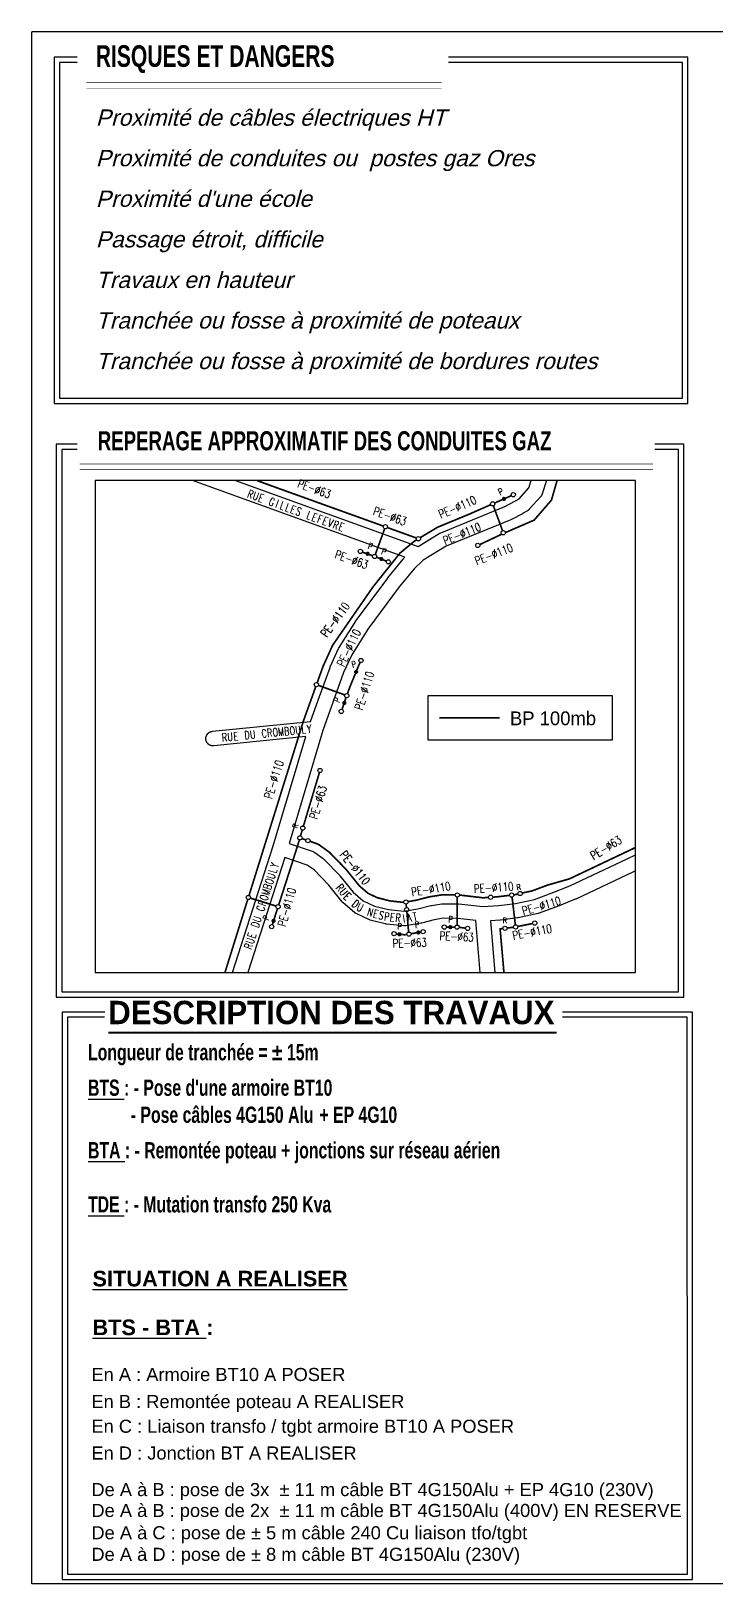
# Model space of a CAD drawing. Header units: millimetres. Extents: x 144856 to 145576, y 115415 to 115703.
# Drawn here: x 144856.3 to 144983.1, y 115415.8 to 115702.9 of the extents above; entities that cross this region are included whole.
import ezdxf
from ezdxf.enums import TextEntityAlignment as Align

# ---------------------------------------------------------------- set-up
doc = ezdxf.new("R2010")
doc.units = ezdxf.units.MM
doc.linetypes.add('L_100_PE', pattern=[14, 10, -1.5, 1, -1.5])
doc.layers.get('0').update_dxf_attribs({"linetype": 'CONTINUOUS'})
for name, color, linetype in [('1CTM', 6, 'CONTINUOUS'), ('B_300', 7, 'CONTINUOUS'), ('BR01', 251, 'CONTINUOUS'), ('BR11', 7, 'CONTINUOUS'), ('HTS à poser', 1, 'CONTINUOUS'), ('L_140', 3, 'CONTINUOUS'), ('L_300', 7, 'CONTINUOUS'), ('Travaux', 1, 'CONTINUOUS')]:
    doc.layers.add(name, color=color, linetype=linetype)
doc.styles.add('BL02', font='ARIAL.TTF')
doc.styles.add('BR11', font='ROMANS.shx', dxfattribs={"width": 0.7, "height": 6})
doc.styles.add('comic', font='comic.TTF')
doc.styles.add('G_ROMANS', font='ROMANS.SHX', dxfattribs={"width": 0.75})
doc.styles.add('may 8', font='', dxfattribs={"oblique": 15, "height": 8})
doc.styles.get("Standard").update_dxf_attribs({"font": 'romans.shx', "width": 0.85})
doc.styles.add('STYLE1', font='techb___.ttf', dxfattribs={"width": 0.85})
doc.styles.add('TECHNICBOLD', font='teb_____.pfb')
doc.styles.get('may 8').set_extended_font_data('MS PMincho')

# ---------------------------------------------------------------- blocks, each defined once
blk = doc.blocks.new('*U35')
at = {"color": 0, "style": 'BR11', "width": 0.7}
for s, rotation, p in [('R', 308.9982, (144365.8, 115286.9)), ('U', 308.9982, (144368.4, 115283.6)), ('E', 317.1568, (144371.1, 115280.3)), ('D', 321.9058, (144377.3, 115274.8)), ('U', 334.9805, (144380.6, 115272.2)), ('N', 342.3824, (144388.2, 115268.6)), ('E', 345.6071, (144392.2, 115267.4)), ('S', 345.6071, (144396.3, 115266.3)), ('P', 353.527, (144400.4, 115265.3)), ('E', 354.0111, (144404.5, 115264.8)), ('R', 354.0111, (144408.7, 115264.4)), ('I', 8.2376, (144412.9, 115263.9)), ('A', 9.9146, (144417, 115264.5)), ('T', 9.9146, (144421.2, 115265.3))]:
    blk.add_text(s, height=6, rotation=rotation, dxfattribs=at).set_placement(p, align=Align.MIDDLE)
blk = doc.blocks.new('*U36')
at = {"color": 0, "style": 'BR11', "width": 0.7}
for s, p in [('C', (144309.6, 115400.8)), ('R', (144313.7, 115401.3)), ('O', (144317.9, 115401.7)), ('M', (144322.1, 115402.1)), ('B', (144326.3, 115402.5)), ('O', (144330.5, 115402.9)), ('U', (144334.6, 115403.4)), ('L', (144338.8, 115403.8)), ('Y', (144343, 115404.2)), ('R', (144280.3, 115397.9)), ('U', (144284.5, 115398.3)), ('E', (144288.7, 115398.7)), ('D', (144297, 115399.6)), ('U', (144301.2, 115400))]:
    blk.add_text(s, height=6, rotation=5.7794, dxfattribs=at).set_placement(p, align=Align.MIDDLE)
blk = doc.blocks.new('*U37')
at = {"color": 0, "style": 'BR11', "width": 0.7}
for s, p in [('Y', (144317.3, 115303.4)), ('B', (144312.2, 115287.4)), ('O', (144313.5, 115291.4)), ('U', (144314.8, 115295.4)), ('L', (144316.1, 115299.4)), ('R', (144308.4, 115275.4)), ('O', (144309.6, 115279.4)), ('M', (144310.9, 115283.4)), ('U', (144304.5, 115263.4)), ('C', (144307.1, 115271.4)), ('D', (144303.2, 115259.4)), ('R', (144298.1, 115243.4)), ('U', (144299.4, 115247.4)), ('E', (144300.6, 115251.4))]:
    blk.add_text(s, height=6, rotation=72.1944, dxfattribs=at).set_placement(p, align=Align.MIDDLE)
blk = doc.blocks.new('*U38')
at = {"color": 0, "style": 'BR11', "width": 0.7}
for s, p in [('R', (144215.1, 115608.5)), ('U', (144219.1, 115607.1)), ('E', (144223, 115605.7)), ('G', (144230.9, 115602.8)), ('I', (144234.9, 115601.4)), ('L', (144238.8, 115600)), ('L', (144242.8, 115598.6)), ('E', (144246.7, 115597.1)), ('S', (144250.7, 115595.7)), ('L', (144258.6, 115592.9)), ('E', (144262.5, 115591.4)), ('F', (144266.5, 115590)), ('E', (144270.4, 115588.6)), ('V', (144274.4, 115587.2)), ('R', (144278.3, 115585.7)), ('E', (144282.3, 115584.3))]:
    blk.add_text(s, height=6, rotation=340.1845, dxfattribs=at).set_placement(p, align=Align.MIDDLE)
blk = doc.blocks.new('L_300_12')
at = {"color": 0, "linetype": 'Continuous', "const_width": 0.497, "flags": 128}
blk.add_lwpolyline([(-0.25, 0, 1), (0.25, 0, 1)], format="xyb", close=True, dxfattribs=at)
at = {"color": 0, "linetype": 'Continuous', "style": 'G_ROMANS', "width": 0.75}
blk.add_text('P', height=1.5, dxfattribs=at).set_placement((0, 1.85), align=Align.MIDDLE)
at = {"color": 0, "linetype": 'Continuous', "width": 0.75, "flags": 3}
for tag, p in [('DEF_COUP', (0, -7.5)), ('DEF_LEG', (0, -5)), ('DEF_TYPE', (0, -10))]:
    blk.add_attdef(tag, text='', height=1.2, dxfattribs=at).set_placement(p, align=Align.MIDDLE)
blk = doc.blocks.new('L_300_13')
at = {"color": 0, "linetype": 'Continuous'}
blk.add_circle((0, 0), 0.5, dxfattribs=at)
at = {"color": 0, "linetype": 'Continuous', "width": 0.75}
blk.add_attdef('TYP', text='', height=1.5, dxfattribs=at).set_placement((0, 1.85), align=Align.MIDDLE_CENTER)
at = {"color": 0, "linetype": 'Continuous', "width": 0.75, "flags": 1}
blk.add_attdef('NUM', text='', height=1.2, dxfattribs=at).set_placement((0, -1.2), align=Align.MIDDLE_CENTER)
at = {"color": 0, "linetype": 'Continuous', "width": 0.75, "flags": 3}
for tag, p in [('DEF_COUP', (0, -7.5)), ('DEF_LEG', (0, -5)), ('DEF_TYPE', (0, -10))]:
    blk.add_attdef(tag, text='', height=1.2, dxfattribs=at).set_placement(p, align=Align.MIDDLE)
blk = doc.blocks.new('*U44')
at = {"color": 0, "style": 'BR11', "width": 0.7}
for s, p in [('C', (144309.6, 115400.8)), ('R', (144313.7, 115401.3)), ('O', (144317.9, 115401.7)), ('M', (144322.1, 115402.1)), ('B', (144326.3, 115402.5)), ('O', (144330.5, 115402.9)), ('U', (144334.6, 115403.4)), ('L', (144338.8, 115403.8)), ('Y', (144343, 115404.2)), ('R', (144280.3, 115397.9)), ('U', (144284.5, 115398.3)), ('E', (144288.7, 115398.7)), ('D', (144297, 115399.6)), ('U', (144301.2, 115400))]:
    blk.add_text(s, height=6, rotation=5.7794, dxfattribs=at).set_placement(p, align=Align.MIDDLE)
blk = doc.blocks.new('*U45')
at = {"color": 0, "style": 'BR11', "width": 0.7}
for s, p in [('Y', (144317.3, 115303.4)), ('B', (144312.2, 115287.4)), ('O', (144313.5, 115291.4)), ('U', (144314.8, 115295.4)), ('L', (144316.1, 115299.4)), ('R', (144308.4, 115275.4)), ('O', (144309.6, 115279.4)), ('M', (144310.9, 115283.4)), ('U', (144304.5, 115263.4)), ('C', (144307.1, 115271.4)), ('D', (144303.2, 115259.4)), ('R', (144298.1, 115243.4)), ('U', (144299.4, 115247.4)), ('E', (144300.6, 115251.4))]:
    blk.add_text(s, height=6, rotation=72.1944, dxfattribs=at).set_placement(p, align=Align.MIDDLE)
blk = doc.blocks.new('*U46')
at = {"color": 0, "style": 'BR11', "width": 0.7}
for s, rotation, p in [('R', 308.9982, (144365.8, 115286.9)), ('U', 308.9982, (144368.4, 115283.6)), ('E', 317.1568, (144371.1, 115280.3)), ('D', 321.9058, (144377.3, 115274.8)), ('U', 334.9805, (144380.6, 115272.2)), ('N', 342.3824, (144388.2, 115268.6)), ('E', 345.6071, (144392.2, 115267.4)), ('S', 345.6071, (144396.3, 115266.3)), ('P', 353.527, (144400.4, 115265.3)), ('E', 354.0111, (144404.5, 115264.8)), ('R', 354.0111, (144408.7, 115264.4)), ('I', 8.2376, (144412.9, 115263.9)), ('A', 9.9146, (144417, 115264.5)), ('T', 9.9146, (144421.2, 115265.3))]:
    blk.add_text(s, height=6, rotation=rotation, dxfattribs=at).set_placement(p, align=Align.MIDDLE)
blk = doc.blocks.new('*U47')
at = {"color": 0, "style": 'BR11', "width": 0.7}
for s, p in [('R', (144215.1, 115608.5)), ('U', (144219.1, 115607.1)), ('E', (144223, 115605.7)), ('G', (144230.9, 115602.8)), ('I', (144234.9, 115601.4)), ('L', (144238.8, 115600)), ('L', (144242.8, 115598.6)), ('E', (144246.7, 115597.1)), ('S', (144250.7, 115595.7)), ('L', (144258.6, 115592.9)), ('E', (144262.5, 115591.4)), ('F', (144266.5, 115590)), ('E', (144270.4, 115588.6)), ('V', (144274.4, 115587.2)), ('R', (144278.3, 115585.7)), ('E', (144282.3, 115584.3))]:
    blk.add_text(s, height=6, rotation=340.1845, dxfattribs=at).set_placement(p, align=Align.MIDDLE)

msp = doc.modelspace()

# ---------------------------------------------------------------- linework, layer by layer
at = {"const_width": 0.25, "flags": 128}
msp.add_lwpolyline([(145181.38, 115702.78), (144856.43, 115702.78)], dxfattribs=at)
at = {"layer": '1CTM', "color": 6}
for points in [[(144864.85, 115698.07), (144860.56, 115698.07), (144860.56, 115634.01), (144977.69, 115634.01), (144977.69, 115698.07), (144933.47, 115698.07)], [(144864.85, 115697.07), (144861.56, 115697.07), (144861.56, 115635.01), (144976.69, 115635.01), (144976.69, 115697.07), (144933.47, 115697.07)], [(144864.81, 115626.54), (144860.96, 115626.54), (144860.96, 115524.27), (144976.99, 115524.27), (144976.99, 115626.54), (144971.63, 115626.54)], [(144864.81, 115625.54), (144861.96, 115625.54), (144861.96, 115525.27), (144975.99, 115525.27), (144975.99, 115625.54), (144971.63, 115625.54)]]:
    msp.add_lwpolyline(points, dxfattribs=at)
at = {"layer": '1CTM', "color": 6, "const_width": 0.1, "flags": 128}
for points in [[(144866.54, 115693.37), (144932.21, 115693.37)], [(144866.54, 115692.33), (144932.21, 115692.33)], [(144865.28, 115622.84), (144971.24, 115622.84)], [(144865.28, 115621.8), (144971.24, 115621.8)]]:
    msp.add_lwpolyline(points, dxfattribs=at)
at = {"layer": '1CTM', "color": 0}
for points in [[(144868.13, 115528.82), (144968, 115528.82), (144968, 115619.78), (144868.13, 115619.78)], [(144929.64, 115571.83), (144963.75, 115571.83), (144963.75, 115579.97), (144929.64, 115579.97)]]:
    msp.add_lwpolyline(points, close=True, dxfattribs=at)
at = {"layer": 'B_300', "flags": 128}
msp.add_lwpolyline([(144986.38, 115415.77), (144856.43, 115415.77), (144856.43, 115702.78)], dxfattribs=at)
at = {"layer": 'BR01'}
for points in [[(144893.51, 115528.82), (144901.03, 115552.23), (144907.07, 115572.45), (144890.09, 115570.73), (144890.05, 115570.73), (144890.01, 115570.72), (144889.97, 115570.72), (144889.93, 115570.72), (144889.89, 115570.72), (144889.85, 115570.73), (144889.81, 115570.73), (144889.77, 115570.74), (144889.73, 115570.74), (144889.69, 115570.75), (144889.65, 115570.76), (144889.61, 115570.77), (144889.57, 115570.78), (144889.54, 115570.79), (144889.5, 115570.8), (144889.46, 115570.82), (144889.42, 115570.83), (144889.39, 115570.85), (144889.35, 115570.86), (144889.32, 115570.88), (144889.28, 115570.9), (144889.25, 115570.92), (144889.21, 115570.94), (144889.18, 115570.97), (144889.15, 115570.99), (144889.12, 115571.01), (144889.08, 115571.04), (144889.05, 115571.07), (144889.02, 115571.09), (144889, 115571.12), (144888.97, 115571.15), (144888.94, 115571.18), (144888.92, 115571.21), (144888.89, 115571.24), (144888.87, 115571.27), (144888.84, 115571.31), (144888.82, 115571.34), (144888.8, 115571.37), (144888.78, 115571.41), (144888.76, 115571.44), (144888.74, 115571.48), (144888.72, 115571.51), (144888.71, 115571.55), (144888.69, 115571.59), (144888.68, 115571.63), (144888.67, 115571.66), (144888.66, 115571.7), (144888.65, 115571.74), (144888.64, 115571.78), (144888.63, 115571.82), (144888.62, 115571.86), (144888.62, 115571.9), (144888.61, 115571.94), (144888.61, 115571.98), (144888.6, 115572.02), (144888.6, 115572.06), (144888.6, 115572.1), (144888.61, 115572.14), (144888.61, 115572.18), (144888.61, 115572.22), (144888.62, 115572.26), (144888.62, 115572.3), (144888.63, 115572.34), (144888.64, 115572.37), (144888.65, 115572.41), (144888.66, 115572.45), (144888.67, 115572.49), (144888.68, 115572.53), (144888.7, 115572.57), (144888.71, 115572.6), (144888.73, 115572.64), (144888.75, 115572.67), (144888.76, 115572.71), (144888.78, 115572.75), (144888.8, 115572.78), (144888.82, 115572.81), (144888.85, 115572.85), (144888.87, 115572.88), (144888.9, 115572.91), (144888.92, 115572.94), (144888.95, 115572.97), (144888.97, 115573), (144889, 115573.03), (144889.03, 115573.06), (144889.06, 115573.09), (144889.09, 115573.11), (144889.12, 115573.14), (144889.15, 115573.16), (144889.19, 115573.18), (144889.22, 115573.21), (144889.25, 115573.23), (144889.29, 115573.25), (144889.32, 115573.27), (144889.36, 115573.28), (144889.39, 115573.3), (144889.43, 115573.32), (144889.47, 115573.33), (144889.51, 115573.35), (144889.54, 115573.36), (144889.58, 115573.37), (144889.62, 115573.38), (144889.66, 115573.39), (144889.7, 115573.4), (144889.74, 115573.41), (144889.78, 115573.41), (144889.82, 115573.42), (144907.96, 115575.25), (144909.61, 115579.84), (144909.61, 115579.85), (144911.56, 115585.24), (144911.57, 115585.27), (144911.58, 115585.31), (144911.6, 115585.34), (144913.15, 115588.76), (144913.16, 115588.8), (144913.18, 115588.83), (144913.2, 115588.87), (144913.21, 115588.9), (144913.23, 115588.93), (144916.32, 115593.81), (144916.34, 115593.84), (144916.36, 115593.86), (144916.38, 115593.89), (144922.22, 115601.74), (144922.23, 115601.76), (144922.25, 115601.79), (144925.07, 115605.27), (144925.09, 115605.3), (144925.12, 115605.32), (144925.14, 115605.35), (144925.16, 115605.37), (144925.19, 115605.4), (144925.21, 115605.42), (144925.42, 115605.61), (144886.11, 115619.78)], [(144893.51, 115528.82), (144901.03, 115552.23), (144907.07, 115572.45), (144890.09, 115570.73), (144890.05, 115570.73), (144890.01, 115570.72), (144889.97, 115570.72), (144889.93, 115570.72), (144889.89, 115570.72), (144889.85, 115570.73), (144889.81, 115570.73), (144889.77, 115570.74), (144889.73, 115570.74), (144889.69, 115570.75), (144889.65, 115570.76), (144889.61, 115570.77), (144889.57, 115570.78), (144889.54, 115570.79), (144889.5, 115570.8), (144889.46, 115570.82), (144889.42, 115570.83), (144889.39, 115570.85), (144889.35, 115570.86), (144889.32, 115570.88), (144889.28, 115570.9), (144889.25, 115570.92), (144889.21, 115570.94), (144889.18, 115570.97), (144889.15, 115570.99), (144889.12, 115571.01), (144889.08, 115571.04), (144889.05, 115571.07), (144889.02, 115571.09), (144889, 115571.12), (144888.97, 115571.15), (144888.94, 115571.18), (144888.92, 115571.21), (144888.89, 115571.24), (144888.87, 115571.27), (144888.84, 115571.31), (144888.82, 115571.34), (144888.8, 115571.37), (144888.78, 115571.41), (144888.76, 115571.44), (144888.74, 115571.48), (144888.72, 115571.51), (144888.71, 115571.55), (144888.69, 115571.59), (144888.68, 115571.63), (144888.67, 115571.66), (144888.66, 115571.7), (144888.65, 115571.74), (144888.64, 115571.78), (144888.63, 115571.82), (144888.62, 115571.86), (144888.62, 115571.9), (144888.61, 115571.94), (144888.61, 115571.98), (144888.6, 115572.02), (144888.6, 115572.06), (144888.6, 115572.1), (144888.61, 115572.14), (144888.61, 115572.18), (144888.61, 115572.22), (144888.62, 115572.26), (144888.62, 115572.3), (144888.63, 115572.34), (144888.64, 115572.37), (144888.65, 115572.41), (144888.66, 115572.45), (144888.67, 115572.49), (144888.68, 115572.53), (144888.7, 115572.57), (144888.71, 115572.6), (144888.73, 115572.64), (144888.75, 115572.67), (144888.76, 115572.71), (144888.78, 115572.75), (144888.8, 115572.78), (144888.82, 115572.81), (144888.85, 115572.85), (144888.87, 115572.88), (144888.9, 115572.91), (144888.92, 115572.94), (144888.95, 115572.97), (144888.97, 115573), (144889, 115573.03), (144889.03, 115573.06), (144889.06, 115573.09), (144889.09, 115573.11), (144889.12, 115573.14), (144889.15, 115573.16), (144889.19, 115573.18), (144889.22, 115573.21), (144889.25, 115573.23), (144889.29, 115573.25), (144889.32, 115573.27), (144889.36, 115573.28), (144889.39, 115573.3), (144889.43, 115573.32), (144889.47, 115573.33), (144889.51, 115573.35), (144889.54, 115573.36), (144889.58, 115573.37), (144889.62, 115573.38), (144889.66, 115573.39), (144889.7, 115573.4), (144889.74, 115573.41), (144889.78, 115573.41), (144889.82, 115573.42), (144907.96, 115575.25), (144909.61, 115579.84), (144909.61, 115579.85), (144911.56, 115585.24), (144911.57, 115585.27), (144911.58, 115585.31), (144911.6, 115585.34), (144913.15, 115588.76), (144913.16, 115588.8), (144913.18, 115588.83), (144913.2, 115588.87), (144913.21, 115588.9), (144913.23, 115588.93), (144916.32, 115593.81), (144916.34, 115593.84), (144916.36, 115593.86), (144916.38, 115593.89), (144922.22, 115601.74), (144922.23, 115601.76), (144922.25, 115601.79), (144925.07, 115605.27), (144925.09, 115605.3), (144925.12, 115605.32), (144925.14, 115605.35), (144925.16, 115605.37), (144925.19, 115605.4), (144925.21, 115605.42), (144925.42, 115605.61), (144886.11, 115619.78)], [(144894.07, 115619.78), (144927.83, 115607.61)], [(144894.07, 115619.78), (144927.83, 115607.61), (144931.75, 115609.99), (144931.78, 115610.01), (144931.81, 115610.02), (144931.84, 115610.04), (144931.88, 115610.05), (144931.91, 115610.07), (144931.94, 115610.08), (144943.88, 115615.01), (144945.85, 115616.04), (144946.53, 115616.42), (144948.31, 115618.45), (144948.76, 115619.78)], [(144951.6, 115619.78), (144950.79, 115617.34), (144950.78, 115617.3), (144950.76, 115617.26), (144950.75, 115617.23), (144950.73, 115617.19), (144950.72, 115617.16), (144950.7, 115617.12), (144950.68, 115617.09), (144950.66, 115617.06), (144950.64, 115617.02), (144950.62, 115616.99), (144950.59, 115616.96), (144950.57, 115616.93), (144950.55, 115616.9), (144950.52, 115616.87), (144948.4, 115614.47), (144948.38, 115614.44), (144948.35, 115614.41), (144948.33, 115614.39), (144948.3, 115614.36), (144948.27, 115614.34), (144948.24, 115614.31), (144948.21, 115614.29), (144948.18, 115614.27), (144948.15, 115614.24), (144948.12, 115614.22), (144948.09, 115614.2), (144948.05, 115614.18), (144947.16, 115613.68), (144947.14, 115613.67), (144947.12, 115613.66), (144945.08, 115612.59), (144945.05, 115612.57), (144945.03, 115612.56), (144945, 115612.55), (144944.97, 115612.54), (144933.06, 115607.63), (144928.79, 115605.04), (144927.11, 115603.49), (144924.37, 115600.11), (144918.58, 115592.32), (144915.57, 115587.57), (144914.08, 115584.28), (144912.15, 115578.93), (144910.22, 115573.57), (144903.99, 115552.69), (144908.42, 115551.17), (144908.45, 115551.16), (144908.49, 115551.14), (144908.53, 115551.13), (144908.56, 115551.11), (144908.6, 115551.09), (144908.63, 115551.08), (144908.67, 115551.06), (144908.7, 115551.04), (144908.73, 115551.01), (144908.76, 115550.99), (144910.29, 115549.9), (144910.32, 115549.88), (144910.34, 115549.86), (144910.37, 115549.83), (144910.4, 115549.81), (144910.42, 115549.79), (144910.45, 115549.76), (144910.47, 115549.74), (144913.31, 115546.8), (144913.34, 115546.77), (144913.37, 115546.74), (144913.39, 115546.71), (144915.85, 115543.67), (144917.71, 115542.08), (144919.77, 115541.12), (144922.36, 115540.45), (144925.25, 115540.15), (144927.82, 115540.6), (144930.19, 115541.21), (144930.22, 115541.21), (144930.25, 115541.22), (144930.28, 115541.23), (144930.32, 115541.23), (144932.23, 115541.54), (144932.27, 115541.54), (144932.3, 115541.55), (144932.34, 115541.55), (144932.38, 115541.55), (144932.41, 115541.55), (144932.45, 115541.55), (144935.25, 115541.54), (144935.29, 115541.54), (144935.33, 115541.53), (144935.36, 115541.53), (144935.4, 115541.53), (144939.79, 115541.01), (144942.79, 115541.22), (144945.84, 115541.59), (144949.38, 115542.35), (144952.93, 115543.69), (144955.86, 115544.86), (144966.48, 115549.86), (144968, 115550.61)], [(144951.6, 115619.78), (144950.79, 115617.34), (144950.78, 115617.3), (144950.76, 115617.26), (144950.75, 115617.23), (144950.73, 115617.19), (144950.72, 115617.16), (144950.7, 115617.12), (144950.68, 115617.09), (144950.66, 115617.06), (144950.64, 115617.02), (144950.62, 115616.99), (144950.59, 115616.96), (144950.57, 115616.93), (144950.55, 115616.9), (144950.52, 115616.87), (144948.4, 115614.47), (144948.38, 115614.44), (144948.35, 115614.41), (144948.33, 115614.39), (144948.3, 115614.36), (144948.27, 115614.34), (144948.24, 115614.31), (144948.21, 115614.29), (144948.18, 115614.27), (144948.15, 115614.24), (144948.12, 115614.22), (144948.09, 115614.2), (144948.05, 115614.18), (144947.16, 115613.68), (144947.14, 115613.67), (144947.12, 115613.66), (144945.08, 115612.59), (144945.05, 115612.57), (144945.03, 115612.56), (144945, 115612.55), (144944.97, 115612.54), (144933.06, 115607.63), (144928.79, 115605.04), (144927.11, 115603.49), (144924.37, 115600.11), (144918.58, 115592.32), (144915.57, 115587.57), (144914.08, 115584.28), (144912.15, 115578.93), (144910.22, 115573.57), (144903.99, 115552.69), (144908.42, 115551.17), (144908.45, 115551.16), (144908.49, 115551.14), (144908.53, 115551.13), (144908.56, 115551.11), (144908.6, 115551.09), (144908.63, 115551.08), (144908.67, 115551.06), (144908.7, 115551.04), (144908.73, 115551.01), (144908.76, 115550.99), (144910.29, 115549.9), (144910.32, 115549.88), (144910.34, 115549.86), (144910.37, 115549.83), (144910.4, 115549.81), (144910.42, 115549.79), (144910.45, 115549.76), (144910.47, 115549.74), (144913.31, 115546.8), (144913.34, 115546.77), (144913.37, 115546.74), (144913.39, 115546.71), (144915.85, 115543.67), (144917.71, 115542.08), (144919.77, 115541.12), (144922.36, 115540.45), (144925.25, 115540.15), (144927.82, 115540.6), (144930.19, 115541.21), (144930.22, 115541.21), (144930.25, 115541.22), (144930.28, 115541.23), (144930.32, 115541.23), (144932.23, 115541.54), (144932.27, 115541.54), (144932.3, 115541.55), (144932.34, 115541.55), (144932.38, 115541.55), (144932.41, 115541.55), (144932.45, 115541.55), (144935.25, 115541.54), (144935.29, 115541.54), (144935.33, 115541.53), (144935.36, 115541.53), (144935.4, 115541.53), (144939.79, 115541.01), (144942.79, 115541.22), (144945.84, 115541.59), (144949.38, 115542.35), (144952.93, 115543.69), (144955.86, 115544.86), (144966.48, 115549.86), (144968, 115550.61)], [(144927.83, 115607.61), (144931.75, 115609.99), (144931.78, 115610.01), (144931.81, 115610.02), (144931.84, 115610.04), (144931.88, 115610.05), (144931.91, 115610.07), (144931.94, 115610.08), (144943.88, 115615.01), (144945.85, 115616.04), (144946.53, 115616.42), (144948.31, 115618.45), (144948.76, 115619.78)], [(144939.33, 115528.82), (144938.51, 115538.44), (144935.16, 115538.84), (144932.54, 115538.85), (144930.8, 115538.58), (144928.44, 115537.97), (144928.41, 115537.96), (144928.37, 115537.95), (144928.34, 115537.95), (144925.53, 115537.46), (144925.5, 115537.45), (144925.46, 115537.45), (144925.42, 115537.44), (144925.39, 115537.44), (144925.35, 115537.44), (144925.31, 115537.44), (144925.27, 115537.44), (144925.24, 115537.44), (144925.2, 115537.44), (144925.16, 115537.45), (144921.98, 115537.78), (144921.94, 115537.78), (144921.9, 115537.79), (144921.86, 115537.8), (144921.82, 115537.8), (144921.78, 115537.81), (144918.98, 115538.53), (144918.95, 115538.54), (144918.91, 115538.55), (144918.88, 115538.56), (144918.84, 115538.58), (144918.81, 115538.59), (144918.78, 115538.6), (144918.75, 115538.62), (144916.4, 115539.71), (144916.37, 115539.73), (144916.33, 115539.75), (144916.3, 115539.76), (144916.27, 115539.78), (144916.24, 115539.8), (144916.21, 115539.82), (144916.18, 115539.84), (144916.15, 115539.87), (144916.12, 115539.89), (144916.09, 115539.91), (144914, 115541.7), (144913.97, 115541.73), (144913.95, 115541.75), (144913.92, 115541.78), (144913.9, 115541.8), (144913.88, 115541.83), (144913.85, 115541.85), (144913.83, 115541.88), (144911.33, 115544.96), (144908.61, 115547.78), (144907.35, 115548.68), (144903.19, 115550.11), (144896.35, 115528.82)], [(144939.33, 115528.82), (144938.51, 115538.44), (144935.16, 115538.84), (144932.54, 115538.85), (144930.8, 115538.58), (144928.44, 115537.97), (144928.41, 115537.96), (144928.37, 115537.95), (144928.34, 115537.95), (144925.53, 115537.46), (144925.5, 115537.45), (144925.46, 115537.45), (144925.42, 115537.44), (144925.39, 115537.44), (144925.35, 115537.44), (144925.31, 115537.44), (144925.27, 115537.44), (144925.24, 115537.44), (144925.2, 115537.44), (144925.16, 115537.45), (144921.98, 115537.78), (144921.94, 115537.78), (144921.9, 115537.79), (144921.86, 115537.8), (144921.82, 115537.8), (144921.78, 115537.81), (144918.98, 115538.53), (144918.95, 115538.54), (144918.91, 115538.55), (144918.88, 115538.56), (144918.84, 115538.58), (144918.81, 115538.59), (144918.78, 115538.6), (144918.75, 115538.62), (144916.4, 115539.71), (144916.37, 115539.73), (144916.33, 115539.75), (144916.3, 115539.76), (144916.27, 115539.78), (144916.24, 115539.8), (144916.21, 115539.82), (144916.18, 115539.84), (144916.15, 115539.87), (144916.12, 115539.89), (144916.09, 115539.91), (144914, 115541.7), (144913.97, 115541.73), (144913.95, 115541.75), (144913.92, 115541.78), (144913.9, 115541.8), (144913.88, 115541.83), (144913.85, 115541.85), (144913.83, 115541.88), (144911.33, 115544.96), (144908.61, 115547.78), (144907.35, 115548.68), (144903.19, 115550.11), (144896.35, 115528.82)], [(144968, 115547.6), (144967.66, 115547.43), (144967.64, 115547.42), (144956.98, 115542.4), (144956.95, 115542.39), (144956.93, 115542.38), (144956.9, 115542.37), (144953.92, 115541.18), (144953.9, 115541.17), (144950.24, 115539.79), (144950.2, 115539.78), (144950.17, 115539.77), (144950.13, 115539.75), (144950.09, 115539.74), (144950.05, 115539.74), (144946.35, 115538.93), (144946.32, 115538.93), (144946.29, 115538.92), (144946.26, 115538.92), (144946.23, 115538.91), (144943.08, 115538.53), (144943.05, 115538.53), (144943.02, 115538.53), (144941.22, 115538.4), (144942.03, 115528.82)], [(144968, 115547.6), (144967.66, 115547.43), (144967.64, 115547.42), (144956.98, 115542.4), (144956.95, 115542.39), (144956.93, 115542.38), (144956.9, 115542.37), (144953.92, 115541.18), (144953.9, 115541.17), (144950.24, 115539.79), (144950.2, 115539.78), (144950.17, 115539.77), (144950.13, 115539.75), (144950.09, 115539.74), (144950.05, 115539.74), (144946.35, 115538.93), (144946.32, 115538.93), (144946.29, 115538.92), (144946.26, 115538.92), (144946.23, 115538.91), (144943.08, 115538.53), (144943.05, 115538.53), (144943.02, 115538.53), (144941.22, 115538.4), (144942.03, 115528.82)]]:
    msp.add_lwpolyline(points, dxfattribs=at)
at = {"layer": 'L_140', "linetype": 'L_100_PE', "const_width": 0.312, "flags": 128}
for points in [[(144921.42, 115611.37), (144901.21, 115618.64), (144898.07, 115619.78)], [(144921.42, 115611.37), (144901.21, 115618.64), (144898.07, 115619.78)], [(144953.53, 115619.78), (144952.49, 115616.17), (144949.29, 115612.47), (144943.97, 115610.17)], [(144953.53, 115619.78), (144952.49, 115616.17), (144949.29, 115612.47), (144943.97, 115610.17)], [(144945.08, 115617), (144941.98, 115615.63)], [(144945.08, 115617), (144941.98, 115615.63)], [(144941.26, 115615.32), (144937.28, 115613.57), (144931.45, 115611.16), (144928.23, 115609.23)], [(144941.26, 115615.32), (144937.28, 115613.57), (144931.45, 115611.16), (144928.23, 115609.23)], [(144941.76, 115615.11), (144943.45, 115610.51)], [(144941.76, 115615.11), (144943.45, 115610.51)], [(144921.66, 115610.88), (144919.93, 115606.11)], [(144921.66, 115610.88), (144919.93, 115606.11)], [(144927.53, 115609.16), (144922.16, 115611.1)], [(144927.53, 115609.16), (144922.16, 115611.1)], [(144943.3, 115609.87), (144939.24, 115607.95)], [(144943.3, 115609.87), (144939.24, 115607.95)], [(144927.56, 115608.82), (144927.13, 115608.56), (144924.5, 115606.38), (144919.51, 115600.13), (144912.06, 115589.36), (144910.29, 115585.48), (144909.19, 115582.41)], [(144927.56, 115608.82), (144927.13, 115608.56), (144924.5, 115606.38), (144919.51, 115600.13), (144912.06, 115589.36), (144910.29, 115585.48), (144909.19, 115582.41)], [(144919.43, 115605.88), (144917.55, 115606.55)], [(144919.43, 115605.88), (144917.55, 115606.55)], [(144920.16, 115605.62), (144921.97, 115604.9)], [(144920.16, 115605.62), (144921.97, 115604.9)], [(144914.79, 115580.39), (144915.18, 115581.5), (144916.85, 115585.56), (144917.13, 115586.17)], [(144914.79, 115580.39), (144915.18, 115581.5), (144916.85, 115585.56), (144917.13, 115586.17)], [(144908.92, 115581.67), (144906.66, 115575.39), (144905.28, 115570.93), (144896.59, 115543.08)], [(144908.92, 115581.67), (144906.66, 115575.39), (144905.28, 115570.93), (144896.59, 115543.08)], [(144914.29, 115580.15), (144909.42, 115581.91)], [(144914.29, 115580.15), (144909.42, 115581.91)], [(144913.77, 115577.47), (144914.52, 115579.66)], [(144913.77, 115577.47), (144914.52, 115579.66)], [(144909.6, 115565.8), (144906.64, 115555.89)], [(144909.6, 115565.8), (144906.64, 115555.89)], [(144905.9, 115553.34), (144904.23, 115548.04), (144902.08, 115541.36)], [(144905.9, 115553.34), (144904.23, 115548.04), (144902.08, 115541.36)], [(144906.42, 115555.15), (144906.1, 115554.1)], [(144906.42, 115555.15), (144906.1, 115554.1)], [(144906.36, 115553.59), (144907.1, 115553.34), (144907.1, 115553.34)], [(144906.36, 115553.59), (144907.1, 115553.34), (144907.1, 115553.34)], [(144925.21, 115541.79), (144925.2, 115541.79), (144922.65, 115542.06), (144920.32, 115542.65), (144918.6, 115543.46), (144917.02, 115544.81), (144914.65, 115547.74), (144914.62, 115547.78), (144914.57, 115547.83), (144914.53, 115547.88), (144914.49, 115547.93), (144911.63, 115550.88), (144911.59, 115550.92), (144911.53, 115550.98), (144911.47, 115551.03), (144911.42, 115551.08), (144911.36, 115551.12), (144911.3, 115551.17), (144911.24, 115551.21), (144909.7, 115552.32), (144909.65, 115552.36), (144909.58, 115552.4), (144909.51, 115552.44), (144909.44, 115552.48), (144909.38, 115552.52), (144909.31, 115552.56), (144909.23, 115552.59), (144909.16, 115552.62), (144909.09, 115552.65), (144909.02, 115552.68), (144908.95, 115552.71), (144907.84, 115553.09)], [(144925.21, 115541.79), (144925.2, 115541.79), (144922.65, 115542.06), (144920.32, 115542.65), (144918.6, 115543.46), (144917.02, 115544.81), (144914.65, 115547.74), (144914.62, 115547.78), (144914.57, 115547.83), (144914.53, 115547.88), (144914.49, 115547.93), (144911.63, 115550.88), (144911.59, 115550.92), (144911.53, 115550.98), (144911.47, 115551.03), (144911.42, 115551.08), (144911.36, 115551.12), (144911.3, 115551.17), (144911.24, 115551.21), (144909.7, 115552.32), (144909.65, 115552.36), (144909.58, 115552.4), (144909.51, 115552.44), (144909.44, 115552.48), (144909.38, 115552.52), (144909.31, 115552.56), (144909.23, 115552.59), (144909.16, 115552.62), (144909.09, 115552.65), (144909.02, 115552.68), (144908.95, 115552.71), (144907.84, 115553.09)], [(144947.08, 115543.52), (144948.92, 115543.92), (144951.81, 115545), (144955.82, 115546.14), (144968, 115551.93)], [(144947.08, 115543.52), (144948.92, 115543.92), (144951.81, 115545), (144955.82, 115546.14), (144968, 115551.93)], [(144896.35, 115542.33), (144892.14, 115528.82)], [(144896.35, 115542.33), (144892.14, 115528.82)], [(144901.59, 115541.11), (144896.84, 115542.59)], [(144901.59, 115541.11), (144896.84, 115542.59)], [(144925.69, 115540.83), (144925.63, 115541.47)], [(144925.69, 115540.83), (144925.63, 115541.47)], [(144934.71, 115543.16), (144932.45, 115543.18), (144932.38, 115543.18), (144932.3, 115543.18), (144932.21, 115543.17), (144932.13, 115543.16), (144932.06, 115543.15), (144931.99, 115543.14), (144930.05, 115542.84), (144929.99, 115542.83), (144929.92, 115542.81), (144929.85, 115542.8), (144929.8, 115542.78), (144927.48, 115542.19), (144925.98, 115541.93)], [(144934.71, 115543.16), (144932.45, 115543.18), (144932.38, 115543.18), (144932.3, 115543.18), (144932.21, 115543.17), (144932.13, 115543.16), (144932.06, 115543.15), (144931.99, 115543.14), (144930.05, 115542.84), (144929.99, 115542.83), (144929.92, 115542.81), (144929.85, 115542.8), (144929.8, 115542.78), (144927.48, 115542.19), (144925.98, 115541.93)], [(144935.06, 115537.6), (144935.09, 115542.77)], [(144935.06, 115537.6), (144935.09, 115542.77)], [(144940.85, 115542.71), (144939.83, 115542.64), (144935.58, 115543.14), (144935.51, 115543.15), (144935.49, 115543.15)], [(144940.85, 115542.71), (144939.83, 115542.64), (144935.58, 115543.14), (144935.51, 115543.15), (144935.49, 115543.15)], [(144941.63, 115542.76), (144941.63, 115542.76), (144941.63, 115542.76), (144941.63, 115542.76), (144942.64, 115542.84), (144944.74, 115543.09)], [(144941.63, 115542.76), (144941.63, 115542.76), (144941.63, 115542.76), (144941.63, 115542.76), (144942.64, 115542.84), (144944.74, 115543.09)], [(144945.21, 115542.75), (144945.82, 115537.63)], [(144945.21, 115542.75), (144945.82, 115537.63)], [(144945.52, 115543.18), (144946.32, 115543.33)], [(144945.52, 115543.18), (144946.32, 115543.33)], [(144901.84, 115540.62), (144900.9, 115537.67)], [(144901.84, 115540.62), (144900.9, 115537.67)], [(144925.77, 115540.05), (144926.09, 115536.3)], [(144925.77, 115540.05), (144926.09, 115536.3)], [(144923.79, 115535.95), (144925.36, 115535.8), (144925.78, 115535.86)], [(144923.79, 115535.95), (144925.36, 115535.8), (144925.78, 115535.86)], [(144926.55, 115535.99), (144928.08, 115536.26), (144928.39, 115536.31)], [(144926.55, 115535.99), (144928.08, 115536.26), (144928.39, 115536.31)], [(144933.06, 115537.22), (144934.67, 115537.21)], [(144933.06, 115537.22), (144934.67, 115537.21)], [(144935.45, 115537.17), (144936.61, 115537.03)], [(144935.45, 115537.17), (144936.61, 115537.03)], [(144943.51, 115536.96), (144943, 115536.9), (144943.71, 115528.82)], [(144943.51, 115536.96), (144943, 115536.9), (144943.71, 115528.82)], [(144945.48, 115537.19), (144944.28, 115537.05)], [(144945.48, 115537.19), (144944.28, 115537.05)], [(144949.02, 115537.88), (144946.24, 115537.34), (144946.24, 115537.34), (144946.24, 115537.34), (144946.24, 115537.34), (144946.24, 115537.34)], [(144949.02, 115537.88), (144946.24, 115537.34), (144946.24, 115537.34), (144946.24, 115537.34), (144946.24, 115537.34), (144946.24, 115537.34)]]:
    msp.add_lwpolyline(points, dxfattribs=at)
at = {"layer": 'L_140', "linetype": 'L_100_PE', "ltscale": 0.6, "const_width": 0.312, "flags": 128}
msp.add_lwpolyline([(144942.92, 115575.91), (144931.78, 115575.91)], dxfattribs=at)
at = {"layer": 'Travaux'}
msp.add_lwpolyline([(144869.92, 115521.5), (144862.05, 115521.5), (144862.06, 115416.59), (144978.57, 115416.59), (144978.56, 115521.5), (144954.56, 115521.5)], dxfattribs=at)
at = {"layer": 'Travaux', "color": 1}
msp.add_lwpolyline([(144869.89, 115520.54), (144863.01, 115520.54), (144863.02, 115417.55), (144977.61, 115417.55), (144977.6, 115520.54), (144954.56, 115520.54)], dxfattribs=at)
at = {"layer": 'Travaux', "color": 1, "linetype": 'Continuous', "const_width": 0.384, "flags": 128}
for points in [[(144870.6, 115517.69), (144953.44, 115517.69)], [(144870.6, 115517.69), (144953.44, 115517.69)], [(144870.6, 115517.69), (144943.22, 115517.69)], [(144870.6, 115517.69), (144953.44, 115517.69)], [(144870.6, 115517.69), (144953.44, 115517.69)]]:
    msp.add_lwpolyline(points, dxfattribs=at)

# ---------------------------------------------------------------- block references
at = {"layer": 'BR11', "xscale": 0.25, "yscale": 0.25, "zscale": 0.25}
for name, p in [('*U38', (108843.08, 86715.14)), ('*U47', (108843.08, 86715.14)), ('*U36', (108821.97, 86722.82)), ('*U44', (108821.97, 86722.82)), ('*U37', (108821.97, 86722.82)), ('*U45', (108821.97, 86722.82)), ('*U35', (108821.97, 86722.82)), ('*U46', (108821.97, 86722.82))]:
    msp.add_blockref(name, p, dxfattribs=at)
at = {"layer": 'L_300'}
for name, p, xscale, yscale, zscale, rotation in [('L_300_13', (144941.62, 115615.48), 0.7825, 0.7825, 0.7825, 203.7369498400337), ('L_300_13', (144941.62, 115615.48), 0.7825, 0.7825, 0.7825, 203.7369498400337), ('L_300_12', (144943.71, 115616.4), 0.7812500000000001, 0.7812500000000001, 0.7812500000000001, 23.73694983961981), ('L_300_12', (144943.71, 115616.4), 0.7812500000000001, 0.7812500000000001, 0.7812500000000001, 23.73694983961981), ('L_300_13', (144945.44, 115617.16), 0.7824999999999999, 0.7824999999999999, 0.7824999999999999, 203.7369498399833), ('L_300_13', (144945.44, 115617.16), 0.7824999999999999, 0.7824999999999999, 0.7824999999999999, 203.7369498399833), ('L_300_13', (144921.79, 115611.25), 0.7825, 0.7825, 0.7825, 160.6880338532647), ('L_300_13', (144921.79, 115611.25), 0.7825, 0.7825, 0.7825, 160.6880338532647), ('L_300_13', (144943.58, 115610.14), 0.7825000000000001, 0.7825000000000001, 0.7825000000000001, 19.53194874115368), ('L_300_13', (144943.58, 115610.14), 0.7825000000000001, 0.7825000000000001, 0.7825000000000001, 19.53194874115368), ('L_300_13', (144917.18, 115606.69), 0.7825000000000004, 0.7825000000000004, 0.7825000000000004, 340.1753802121858), ('L_300_13', (144917.18, 115606.69), 0.7825000000000004, 0.7825000000000004, 0.7825000000000004, 340.1753802121858), ('L_300_12', (144918.52, 115606.25), 0.78125, 0.78125, 0.78125, 340.1753802119667), ('L_300_12', (144918.52, 115606.25), 0.78125, 0.78125, 0.78125, 340.1753802119667), ('L_300_12', (144921.04, 115605.29), 0.7812500000000001, 0.7812500000000001, 0.7812500000000001, 339.8752584656602), ('L_300_12', (144921.04, 115605.29), 0.7812500000000001, 0.7812500000000001, 0.7812500000000001, 339.8752584656602), ('L_300_13', (144927.9, 115609.03), 0.7825, 0.7825, 0.7825, 185.3247325953147), ('L_300_13', (144927.9, 115609.03), 0.7825, 0.7825, 0.7825, 185.3247325953147), ('L_300_13', (144938.88, 115607.79), 0.7825, 0.7825, 0.7825, 24.21487887801479), ('L_300_13', (144938.88, 115607.79), 0.7825, 0.7825, 0.7825, 24.21487887801479), ('L_300_13', (144919.79, 115605.75), 0.7825, 0.7825, 0.7825, 339.9995530045016), ('L_300_13', (144919.79, 115605.75), 0.7825, 0.7825, 0.7825, 339.9995530045016), ('L_300_13', (144922.34, 115604.76), 0.7825, 0.7825, 0.7825, 332.197354962342), ('L_300_13', (144922.34, 115604.76), 0.7825, 0.7825, 0.7825, 332.197354962342), ('L_300_13', (144917.29, 115586.52), 0.7825, 0.7825, 0.7825, 65.6846975263283), ('L_300_13', (144917.29, 115586.52), 0.7825, 0.7825, 0.7825, 65.6846975263283), ('L_300_12', (144916.39, 115584.42), 0.7812500000000001, 0.7812500000000001, 0.7812500000000001, 16.88526587353066), ('L_300_12', (144916.39, 115584.42), 0.7812500000000001, 0.7812500000000001, 0.7812500000000001, 16.88526587353066), ('L_300_13', (144909.05, 115582.04), 0.7825, 0.7825, 0.7825, 250.1976115116639), ('L_300_13', (144909.05, 115582.04), 0.7825, 0.7825, 0.7825, 250.1976115116639), ('L_300_12', (144914.2, 115578.67), 0.7812499999999999, 0.7812499999999999, 0.7812499999999999, 67.64279755216147), ('L_300_12', (144914.2, 115578.67), 0.7812499999999999, 0.7812499999999999, 0.7812499999999999, 67.64279755216147), ('L_300_13', (144914.65, 115580.02), 0.7825, 0.7825, 0.7825, 70.20166992836411), ('L_300_13', (144914.65, 115580.02), 0.7825, 0.7825, 0.7825, 70.20166992836411), ('L_300_13', (144913.64, 115577.1), 0.7825000000000001, 0.7825000000000001, 0.7825000000000001, 70.20166992815976), ('L_300_13', (144913.64, 115577.1), 0.7825000000000001, 0.7825000000000001, 0.7825000000000001, 70.20166992815976), ('L_300_13', (144909.71, 115566.18), 0.7825000000000002, 0.7825000000000002, 0.7825000000000002, 79.33969920190957), ('L_300_13', (144909.71, 115566.18), 0.7825000000000002, 0.7825000000000002, 0.7825000000000002, 79.33969920190957), ('L_300_13', (144905.99, 115553.72), 0.7825, 0.7825, 0.7825, 254.0373429295969), ('L_300_13', (144905.99, 115553.72), 0.7825, 0.7825, 0.7825, 254.0373429295969), ('L_300_13', (144896.47, 115542.7), 0.7825000000000002, 0.7825000000000002, 0.7825000000000002, 252.6729192192249), ('L_300_13', (144896.47, 115542.7), 0.7825000000000002, 0.7825000000000002, 0.7825000000000002, 252.6729192192249), ('L_300_13', (144901.96, 115540.99), 0.7824999999999994, 0.7824999999999994, 0.7824999999999994, 71.55209184456939), ('L_300_13', (144901.96, 115540.99), 0.7824999999999994, 0.7824999999999994, 0.7824999999999994, 71.55209184456939), ('L_300_13', (144945.13, 115543.14), 0.7825, 0.7825, 0.7825, 185.445487078807), ('L_300_13', (144945.13, 115543.14), 0.7825, 0.7825, 0.7825, 185.445487078807), ('L_300_12', (144901.12, 115538.38), 0.78125, 0.78125, 0.78125, 67.64279755216147), ('L_300_12', (144901.12, 115538.38), 0.78125, 0.78125, 0.78125, 67.64279755216147), ('L_300_13', (144925.73, 115540.44), 0.7824999999999996, 0.7824999999999996, 0.7824999999999996, 191.449729714056), ('L_300_13', (144925.73, 115540.44), 0.7824999999999996, 0.7824999999999996, 0.7824999999999996, 191.449729714056), ('L_300_12', (144927.88, 115536.22), 0.7812500000050222, 0.7812500000050222, 0.7812500000050222, 8.692634009292146), ('L_300_12', (144927.88, 115536.22), 0.7812500000050222, 0.7812500000050222, 0.7812500000050222, 8.692634009292146), ('L_300_12', (144933.8, 115537.22), 0.7812499999915152, 0.7812499999915152, 0.7812499999915152, 357.5660172489478), ('L_300_12', (144933.8, 115537.22), 0.7812499999915152, 0.7812499999915152, 0.7812499999915152, 357.5660172489478), ('L_300_13', (144949.4, 115537.96), 0.7825, 0.7825, 0.7825, 12.93046703237711), ('L_300_13', (144949.4, 115537.96), 0.7825, 0.7825, 0.7825, 12.93046703237711), ('L_300_13', (144900.78, 115537.3), 0.7825, 0.7825, 0.7825, 72.19741585579591), ('L_300_13', (144900.78, 115537.3), 0.7825, 0.7825, 0.7825, 72.19741585579591), ('L_300_13', (144923.4, 115536), 0.7825000000000001, 0.7825000000000001, 0.7825000000000001, 12.77887292643103), ('L_300_13', (144923.4, 115536), 0.7825000000000001, 0.7825000000000001, 0.7825000000000001, 12.77887292643103), ('L_300_12', (144924.39, 115535.89), 0.7812499999915152, 0.7812499999915152, 0.7812499999915152, 357.5660172489478), ('L_300_12', (144924.39, 115535.89), 0.7812499999915152, 0.7812499999915152, 0.7812499999915152, 357.5660172489478), ('L_300_13', (144926.16, 115535.92), 0.7825, 0.7825, 0.7825, 358.9820912559694), ('L_300_13', (144926.16, 115535.92), 0.7825, 0.7825, 0.7825, 358.9820912559694)]:
    msp.add_blockref(name, p, dxfattribs=dict(at, xscale=xscale, yscale=yscale, zscale=zscale, rotation=rotation))
ref = msp.add_blockref('L_300_13', (144906.53, 115555.52), dxfattribs=dict(at, xscale=0.7825000000006813, yscale=0.7825000000006813, zscale=0.7825000000006813, rotation=146.711394030119))
ref.add_attrib('TYP', 'R', dxfattribs={"layer": '0', "color": 0, "linetype": 'Continuous', "height": 1, "rotation": 72.8743, "width": 0.75}).set_placement((144905.17, 115555.93), align=Align.MIDDLE_CENTER)
ref = msp.add_blockref('L_300_13', (144906.53, 115555.52), dxfattribs=dict(at, xscale=0.7825000000006813, yscale=0.7825000000006813, zscale=0.7825000000006813, rotation=146.711394030119))
ref.add_attrib('TYP', 'R', dxfattribs={"layer": '0', "color": 0, "linetype": 'Continuous', "height": 1, "rotation": 72.8743, "width": 0.75}).set_placement((144905.17, 115555.93), align=Align.MIDDLE_CENTER)
at = {"layer": 'L_300', "xscale": 0.7825, "yscale": 0.7825, "zscale": 0.7825}
for p in [(144907.47, 115553.21), (144907.47, 115553.21), (144925.59, 115541.86), (144925.59, 115541.86), (144935.1, 115543.16), (144935.1, 115543.16), (144941.24, 115542.74), (144941.24, 115542.74), (144928.77, 115536.38), (144928.77, 115536.38), (144932.67, 115537.23), (144932.67, 115537.23), (144935.06, 115537.21), (144935.06, 115537.21), (144937, 115536.98), (144937, 115536.98), (144945.86, 115537.25), (144945.86, 115537.25)]:
    msp.add_blockref('L_300_13', p, dxfattribs=at)
at = {"layer": 'L_300'}
ref = msp.add_blockref('L_300_13', (144946.7, 115543.43), dxfattribs=dict(at, xscale=0.7824999999998181, yscale=0.7824999999998181, zscale=0.7824999999998181, rotation=1.535612031524197))
ref.add_attrib('TYP', 'R', dxfattribs={"layer": '0', "color": 0, "linetype": 'Continuous', "height": 1, "rotation": 12.2467, "width": 0.75}).set_placement((144946.43, 115544.6), align=Align.MIDDLE_CENTER)
ref = msp.add_blockref('L_300_13', (144946.7, 115543.43), dxfattribs=dict(at, xscale=0.7824999999998181, yscale=0.7824999999998181, zscale=0.7824999999998181, rotation=1.535612031524197))
ref.add_attrib('TYP', 'R', dxfattribs={"layer": '0', "color": 0, "linetype": 'Continuous', "height": 1, "rotation": 12.2467, "width": 0.75}).set_placement((144946.43, 115544.6), align=Align.MIDDLE_CENTER)
ref = msp.add_blockref('L_300_13', (144943.9, 115537), dxfattribs=dict(at, xscale=0.7825, yscale=0.7825, zscale=0.7825))
ref.add_attrib('TYP', 'R', dxfattribs={"layer": '0', "color": 0, "linetype": 'Continuous', "height": 1, "width": 0.75}).set_placement((144943.9, 115538.45), align=Align.MIDDLE_CENTER)
ref = msp.add_blockref('L_300_13', (144943.9, 115537), dxfattribs=dict(at, xscale=0.7825, yscale=0.7825, zscale=0.7825))
ref.add_attrib('TYP', 'R', dxfattribs={"layer": '0', "color": 0, "linetype": 'Continuous', "height": 1, "width": 0.75}).set_placement((144943.9, 115538.45), align=Align.MIDDLE_CENTER)

# ---------------------------------------------------------------- texts
at = {"layer": '1CTM', "color": 3, "style": 'comic'}
msp.add_text('BP 100mb', height=2.55, dxfattribs=at).set_placement((144952.78, 115574.55), align=Align.CENTER)
at = {"layer": '1CTM', "color": 6, "attachment_point": 1, "style": 'STYLE1'}
for s, insert, char_height, width in [('RISQUES ET DANGERS', (144868.26, 115700.28), 4, 167.3888), ('REPERAGE APPROXIMATIF DES CONDUITES GAZ', (144868.63, 115628.91), 3.54, 124.8196)]:
    msp.add_mtext(s, dxfattribs=dict(at, insert=insert, char_height=char_height, width=width))
at = {"layer": '1CTM', "color": 6, "insert": (144868.26, 115688.4), "char_height": 3, "width": 193.3027, "attachment_point": 1, "line_spacing_factor": 1.5, "style": 'may 8'}
msp.add_mtext("{\\fArial|b0|i0|c0|p34;\\C256;Proximité de câbles électriques HT\\PProximité de conduites ou  postes gaz Ores\\PProximité d'une école\\fArial|b1|i0|c0|p34; \\P\\fArial|b0|i0|c0|p34;Passage étroit, difficile\\PTravaux en hauteur \\PTranchée ou fosse à proximité de poteaux\\PTranchée ou fosse à proximité de bordures routes}", dxfattribs=at)
at = {"layer": 'HTS à poser', "linetype": 'Continuous', "style": 'BL02'}
for s, p in [('En A : Armoire BT10 A POSER', (144867.45, 115453.29)), ('En B : Remontée poteau A REALISER', (144867.45, 115448.29)), ('En C : Liaison transfo / tgbt armoire BT10 A POSER', (144867.45, 115443.72)), ('En D : Jonction BT A REALISER', (144867.45, 115438.77)), ('De A à B : pose de 3x  %%P 11 m câble BT 4G150Alu + EP 4G10 (230V)', (144867.45, 115432.01)), ('De A à B : pose de 2x  %%P 11 m câble BT 4G150Alu (400V) EN RESERVE', (144867.45, 115428.15))]:
    msp.add_text(s, height=2.4192, rotation=360, dxfattribs=at).set_placement(p)
at = {"layer": 'HTS à poser', "color": 1, "linetype": 'Continuous', "style": 'BL02'}
for s, p in [('De A à C : pose de %%P 5 m câble 240 Cu liaison tfo/tgbt', (144867.45, 115424.03)), ('De A à D : pose de %%P 8 m câble BT 4G150Alu (230V)', (144867.45, 115420.04))]:
    msp.add_text(s, height=2.4192, rotation=360, dxfattribs=at).set_placement(p)
at = {"layer": 'L_140', "linetype": 'L_100_PE', "width": 0.75}
for s, rotation, p in [('PE-%%c63', 339.95, (144908.65, 115618.26)), ('PE-%%c63', 339.95, (144908.65, 115618.26)), ('PE-%%c110', 23.29, (144935.11, 115614.89)), ('PE-%%c110', 23.29, (144935.11, 115614.89)), ('PE-%%c63', 340.59, (144922.63, 115613.2)), ('PE-%%c63', 340.59, (144922.63, 115613.2)), ('PE-%%c110', 22.34, (144935.95, 115609.96)), ('PE-%%c110', 22.34, (144935.95, 115609.96)), ('PE-%%c110', 21.37, (144941.83, 115606.17)), ('PE-%%c110', 21.37, (144941.83, 115606.17)), ('PE-%%c63', 340.8367, (144915.54, 115605.18)), ('PE-%%c63', 340.8367, (144915.54, 115605.18)), ('PE-%%c110', 53.35, (144912.51, 115594.05)), ('PE-%%c110', 53.35, (144912.51, 115594.05)), ('PE-%%c110', 64.1755, (144915.06, 115588.86)), ('PE-%%c110', 64.1755, (144915.06, 115588.86)), ('PE-%%c110', 72.29, (144917.91, 115580.92)), ('PE-%%c110', 72.29, (144917.91, 115580.92)), ('PE-%%c110', 72.46, (144901.19, 115564.52)), ('PE-%%c110', 72.46, (144901.19, 115564.52)), ('PE-%%c63', 73.26, (144909.36, 115560.29)), ('PE-%%c63', 73.26, (144909.36, 115560.29)), ('PE-%%c63', 31.62, (144962.57, 115551.9)), ('PE-%%c63', 31.62, (144962.57, 115551.9)), ('PE-%%c110', 309.04, (144916.17, 115548.2)), ('PE-%%c110', 309.04, (144916.17, 115548.2)), ('PE-%%c110', 74.23, (144903.58, 115540.91)), ('PE-%%c110', 74.23, (144903.58, 115540.91)), ('PE-%%c110', 9.3582, (144930.21, 115544.27)), ('PE-%%c110', 9.3582, (144930.21, 115544.27)), ('PE-%%c110', 3.7759, (144941.82, 115544.54)), ('PE-%%c110', 3.7759, (144941.82, 115544.54)), ('PE-%%c110', 16.05, (144950.64, 115541.15)), ('PE-%%c110', 16.05, (144950.64, 115541.15)), ('PE-%%c63', 357.43, (144934.97, 115535.48)), ('PE-%%c63', 357.43, (144934.97, 115535.48)), ('PE-%%c110', 10.77, (144948.93, 115536.31)), ('PE-%%c110', 10.77, (144948.93, 115536.31)), ('PE-%%c63', 1.88, (144926.28, 115534.3)), ('PE-%%c63', 1.88, (144926.28, 115534.3))]:
    msp.add_text(s, height=1.562, rotation=rotation, dxfattribs=at).set_placement(p, align=Align.MIDDLE)
at = {"layer": 'L_140', "color": 1, "linetype": 'Continuous', "char_height": 2.88, "width": 80.5131, "attachment_point": 1, "style": 'BL02'}
for s, insert in [('\\pt2.88,20.16;{\\fArial|b1|i0|c0|p34;\\L\\C7;SITUATION A REALISER}', (144867.65, 115473.67)), ('\\pt2.88,20.16;{\\fArial|b1|i0|c0|p34;\\L\\C7;BTS - BTA\\l :}', (144867.65, 115464.66))]:
    msp.add_mtext(s, dxfattribs=dict(at, insert=insert))
at = {"layer": 'Travaux', "color": 1, "linetype": 'Continuous', "style": 'TECHNICBOLD'}
msp.add_text('DESCRIPTION DES TRAVAUX', height=4.32, dxfattribs=at).set_placement((144870.56, 115519.27))
at = {"layer": 'Travaux', "linetype": 'Continuous', "insert": (144866.83, 115515.59), "char_height": 3, "width": 163.7131, "attachment_point": 1, "style": 'STYLE1'}
msp.add_mtext("\\pt3.84,26.88;Longueur de tranchée = {\\C1;± 15m\\H0.3125x;\\P\\L\\C256;\\P\\pt3.84,15.36,26.88;\\H3.2x;BTS} : {\\C7;- Pose d'une armoire BT10\\P^I     - Pose câbles 4G150 Alu\\H0.28571x; \\H3.5001x; + EP 4G10\\P\\pt3.84,15.36;^I    ^I     \\H0.3125x;\\P\\H3.2x;\\L\\C1;BTA\\l :\\C7; - Remontée poteau + jonctions sur réseau aérien\\P\\pt3.84,92.16,108;^I     }^I{\\C0;      }^I   \\P\\pt3.84,92.16;{\\L\\C1;TDE\\l :\\C7; - Mutation transfo 250 Kva\\H0.99999x;\\C256;  }\\P{\\C0;\\P\\P}\\P\\pt3.84,15.36;{\\H0.99999x;\\P\\pt3.84,92.16;}^I", dxfattribs=at)

doc.saveas('drawing.dxf')
